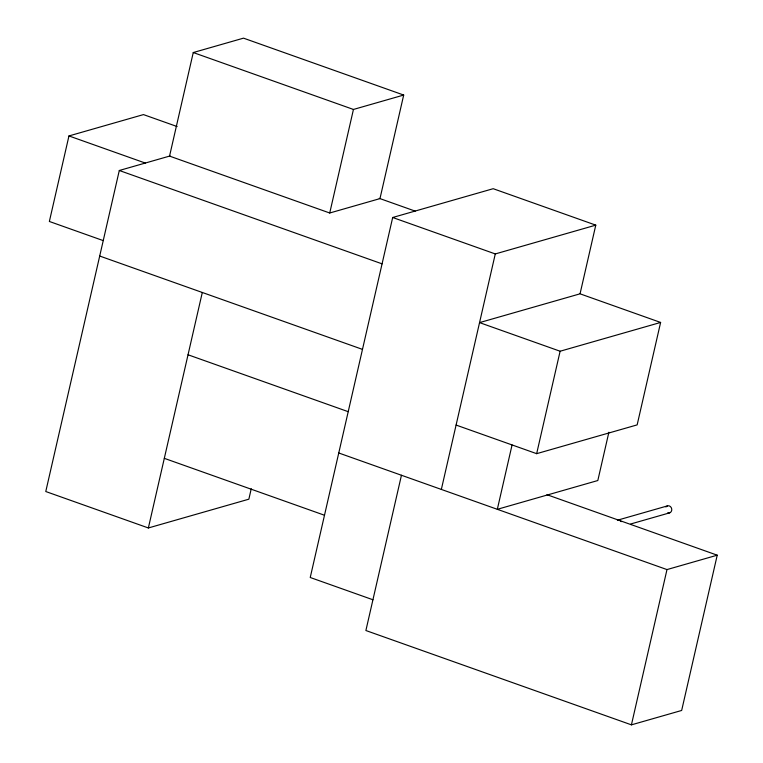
<?xml version="1.0" encoding="UTF-8"?>
<svg xmlns="http://www.w3.org/2000/svg" width="763" height="763" viewBox="0 0 763 763"><rect width="100%" height="100%" fill="white"/><g stroke="black" fill="none" stroke-linecap="round" stroke-linejoin="round"><path stroke-width="1.14" d="M177.14 126.553L143.463 114.593L68.956 135.938L49.366 221.47L103.243 240.612M170.12 155.938L119.295 170.492L45.77 491.525L148.365 527.967L248.862 499.183L251.246 488.74M193.258 52.542L169.548 156.1L329.73 213.001L379.974 198.609L403.694 95.051L243.511 38.15L193.258 52.542L353.441 109.452L403.694 95.051M148.365 527.967L202.3 292.477M329.73 213.001L353.441 109.452M580.099 293.593L595.779 225.142L493.184 188.699L392.687 217.493L310.236 577.496L372.935 599.766M401.452 475.254L365.887 630.524L631.421 724.85L681.664 710.458L717.23 555.187L546.928 494.691M441.348 489.426L495.282 253.936L595.779 225.142M512.068 444.943L497.323 509.312L597.82 480.528L608.884 432.239M536.656 453.67L560.118 351.228L660.615 322.444L637.153 424.886L536.656 453.67L456.093 425.058M631.421 724.85L666.986 569.58L717.23 555.187M667.444 505.888L617.401 520.223A3.653 3.205 74 0 1 621.196 521.673M630.715 523.981L669.628 512.85M379.259 198.351L415.186 211.122M392.687 217.493L495.282 253.936M660.615 322.444L580.052 293.822L479.555 322.615L560.118 351.228M68.956 135.938L145.285 163.053M119.295 170.492L382.072 263.845M99.705 256.034L362.482 349.378M188.032 354.776L348.214 411.686M338.753 452.984L666.986 569.58M164.312 458.334L324.494 515.244M666.872 506.146A3.653 3.205 74 0 1 671.745 509.083A3.653 3.205 74 0 1 667.749 512.812M665.927 507.014A3.653 3.205 74 0 1 666.357 506.527"/></g></svg>
